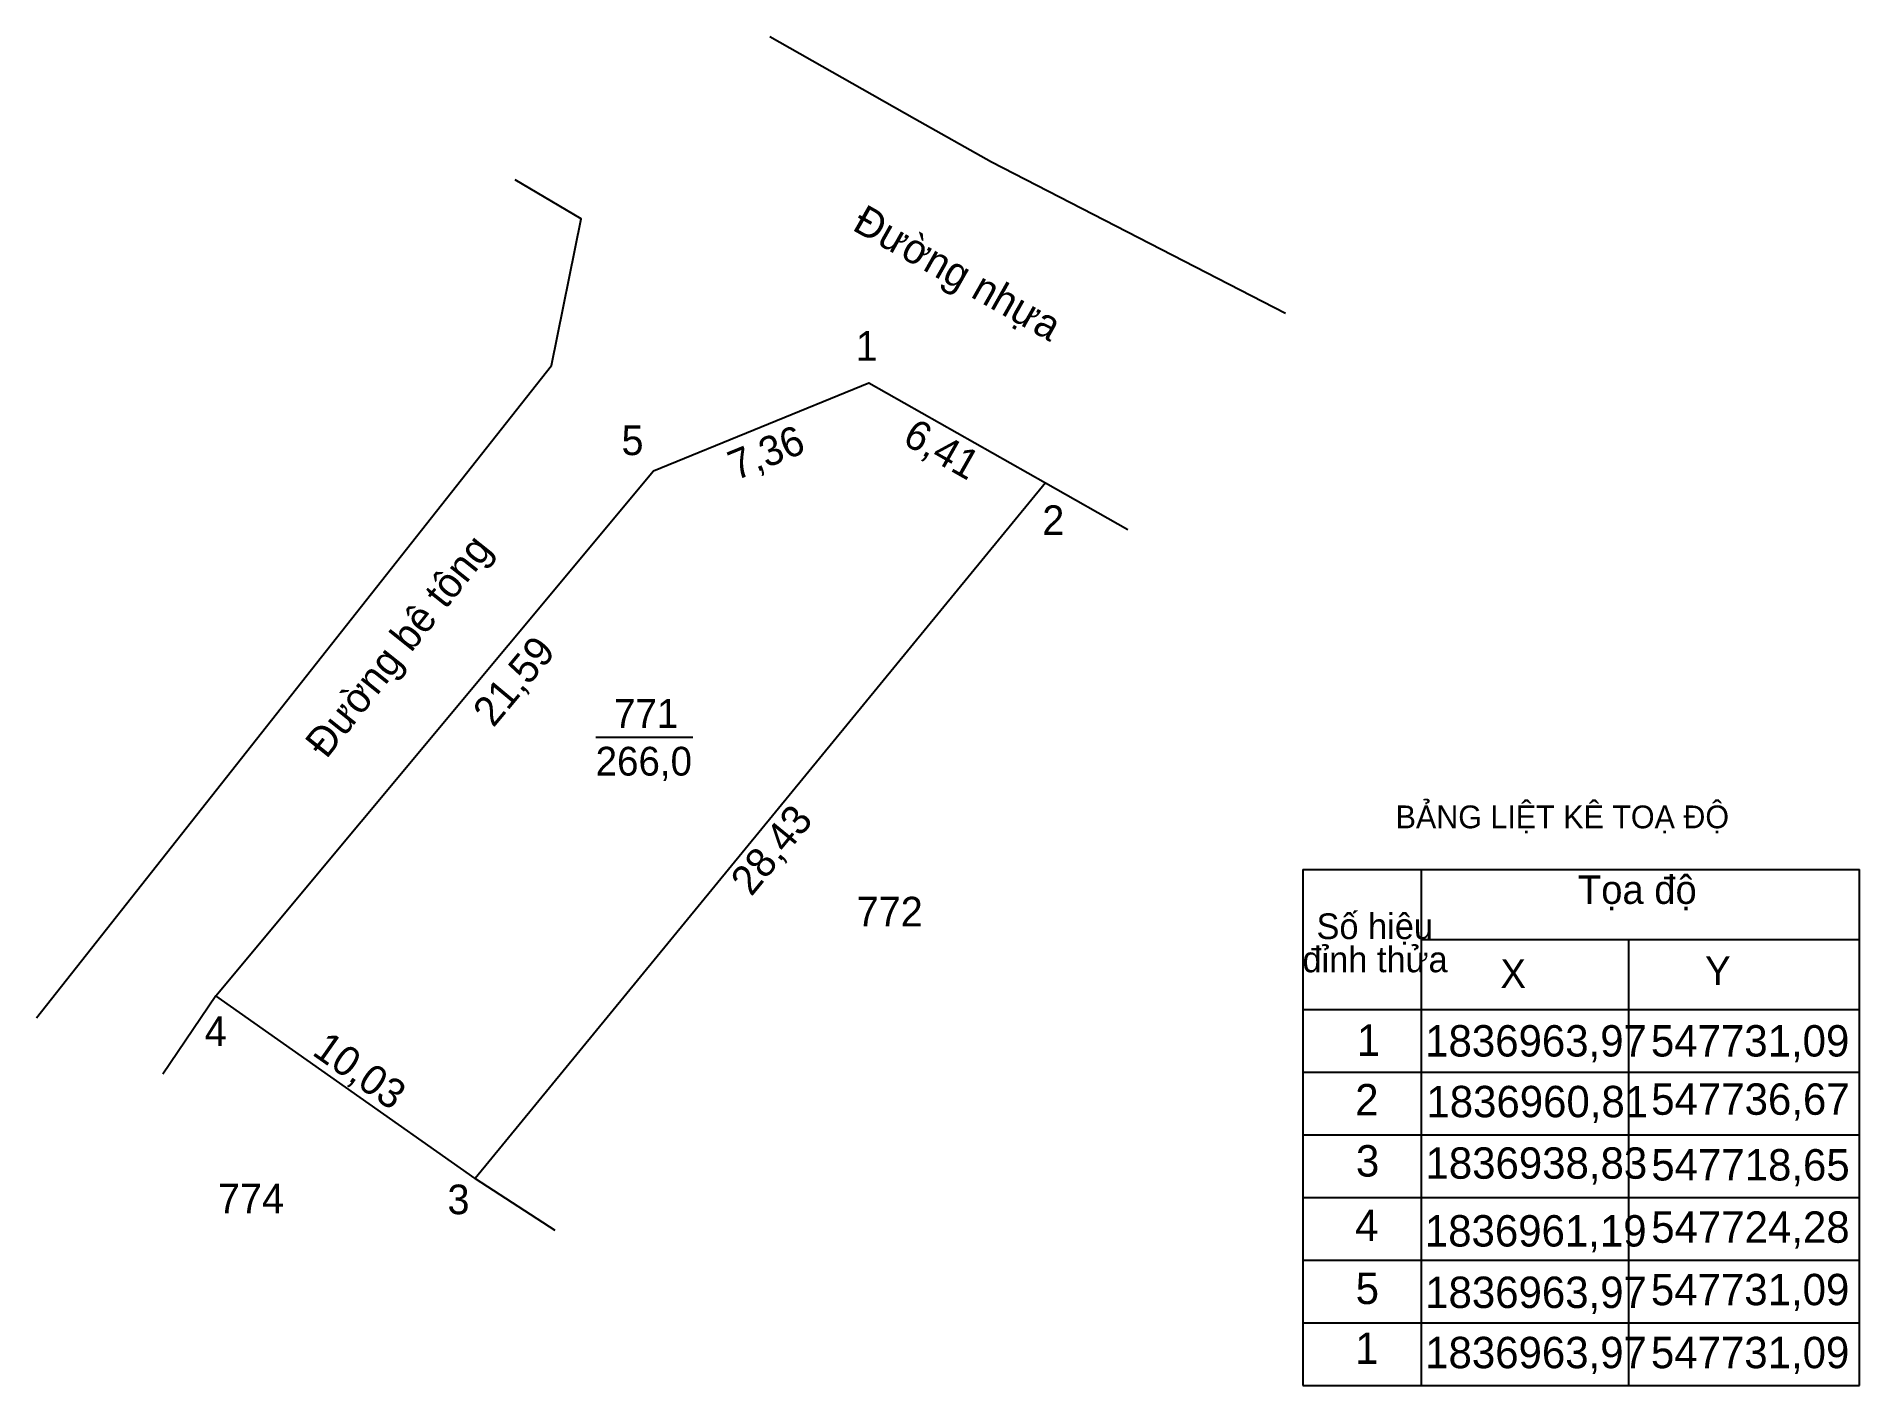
# Model space of a CAD drawing. Extents: x 547704.8 to 547762.4, y 1836932.3 to 1836974.9.
import ezdxf

# ---------------------------------------------------------------- set-up
doc = ezdxf.new("R2010")
doc.units = 0
doc.layers.add('Level 5', color=7, linetype='Continuous')

msp = doc.modelspace()

# ---------------------------------------------------------------- linework, layer by layer
at = {"layer": 'Level 5'}
for p, q in [((547736.67, 1836960.811), (547739.277, 1836959.334)), ((547722.458, 1836952.77), (547725.526, 1836952.77)), ((547744.812, 1836948.597), (547744.812, 1836932.283)), ((547744.812, 1836948.597), (547762.407, 1836948.597)), ((547748.552, 1836948.597), (547748.552, 1836932.283)), ((547762.407, 1836932.283), (547762.407, 1836948.597)), ((547748.552, 1836946.379), (547762.407, 1836946.379)), ((547755.108, 1836946.379), (547755.108, 1836932.283)), ((547710.452, 1836944.603), (547708.777, 1836942.119)), ((547744.812, 1836944.167), (547762.407, 1836944.167)), ((547744.812, 1836942.186), (547762.407, 1836942.186)), ((547744.812, 1836940.206), (547762.407, 1836940.206)), ((547718.647, 1836938.825), (547721.161, 1836937.196)), ((547744.812, 1836938.225), (547762.407, 1836938.225)), ((547744.812, 1836936.244), (547762.407, 1836936.244)), ((547744.812, 1836934.264), (547762.407, 1836934.264)), ((547744.812, 1836932.283), (547762.407, 1836932.283))]:
    msp.add_line(p, q, dxfattribs=at)
for points in [[(547727.96, 1836974.92), (547732.53, 1836972.33), (547734.964, 1836970.954)], [(547734.964, 1836970.954), (547744.26, 1836966.177)], [(547704.778, 1836943.905), (547721.06, 1836964.52), (547722, 1836969.16), (547719.913, 1836970.391)]]:
    msp.add_lwpolyline(points, dxfattribs=at)
msp.add_lwpolyline([(547710.452, 1836944.603), (547724.28, 1836961.19), (547731.09, 1836963.97), (547736.67, 1836960.811), (547718.647, 1836938.825)], close=True, dxfattribs=at)

# ---------------------------------------------------------------- texts
for s, height, rotation, p in [('Đường nhựa', 0.9364, 330.48363, (547730.528, 1836968.825)), ('7,36', 0.9364, 22.20642, (547726.889, 1836960.879)), ('6,41', 0.9364, 330.48363, (547732.113, 1836962.071)), ('Đường bê tông', 0.93636, 51.45813, (547713.94, 1836952.059)), ('21,59', 0.9364, 50.18366, (547719.221, 1836953.052)), ('28,43', 0.9364, 50.65512, (547727.375, 1836947.712)), ('10,03', 0.9364, 324.81242, (547713.454, 1836942.761))]:
    msp.add_text(s, height=height, rotation=rotation, dxfattribs=at).set_placement(p)
for s, height, p in [('1', 0.936, (547730.675, 1836964.671)), ('5', 0.936, (547723.272, 1836961.689)), ('2', 0.936, (547736.573, 1836959.164)), ('771', 0.91, (547723.036, 1836953.069)), ('266,0', 0.91, (547722.455, 1836951.56)), ('BẢNG LIỆT KÊ TOẠ ĐỘ', 0.72, (547747.743, 1836949.895)), ('Tọa độ', 0.902, (547753.506, 1836947.505)), ('772', 0.9364, (547730.705, 1836946.793)), ('Số hiệu', 0.8118, (547745.242, 1836946.393)), ('đỉnh thửa', 0.8118, (547744.797, 1836945.345)), ('X', 0.902, (547751.057, 1836944.851)), ('Y', 0.902, (547757.527, 1836944.941)), ('4', 0.936, (547710.096, 1836943.016)), ('1', 0.992, (547746.517, 1836942.702)), ('1836963,97', 0.9921, (547748.677, 1836942.681)), ('547731,09', 0.9921, (547755.813, 1836942.681)), ('547736,67', 0.9921, (547755.823, 1836940.84)), ('2', 0.992, (547746.464, 1836940.821)), ('1836960,81', 0.9921, (547748.715, 1836940.762)), ('3', 0.992, (547746.488, 1836938.888)), ('1836938,83', 0.9921, (547748.686, 1836938.819)), ('547718,65', 0.9921, (547755.825, 1836938.763)), ('774', 0.9364, (547710.514, 1836937.728)), ('3', 0.936, (547717.771, 1836937.698)), ('4', 0.992, (547746.461, 1836936.853)), ('547724,28', 0.9921, (547755.823, 1836936.795)), ('1836961,19', 0.9921, (547748.667, 1836936.676)), ('5', 0.992, (547746.48, 1836934.858)), ('1836963,97', 0.9921, (547748.677, 1836934.733)), ('547731,09', 0.9921, (547755.813, 1836934.821)), ('1', 0.992, (547746.463, 1836932.967)), ('1836963,97', 0.9921, (547748.677, 1836932.83)), ('547731,09', 0.9921, (547755.813, 1836932.83))]:
    msp.add_text(s, height=height, dxfattribs=at).set_placement(p)

doc.saveas('drawing.dxf')
